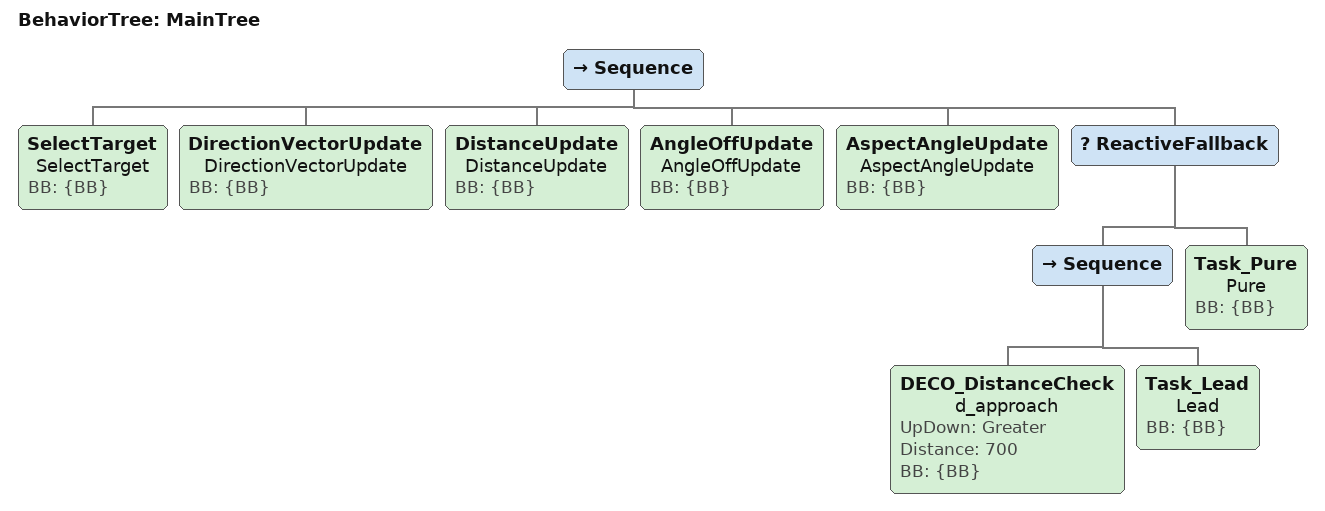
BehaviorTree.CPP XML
<root main_tree_to_execute = "MainTree">

  <BehaviorTree ID="MainTree">
    <Sequence>
      <SelectTarget name="SelectTarget" BB="{BB}"/>
      <DirectionVectorUpdate name="DirectionVectorUpdate" BB="{BB}"/>
      <DistanceUpdate name="DistanceUpdate" BB="{BB}"/>
      <AngleOffUpdate name="AngleOffUpdate" BB="{BB}"/>
      <AspectAngleUpdate name="AspectAngleUpdate" BB="{BB}"/>

      <!-- 순수 추적만: 방어/회피/BFM 전부 제거. Controller 조준능력 격리 측정용 -->
      <ReactiveFallback>
        <Sequence>
          <DECO_DistanceCheck name="d_approach" UpDown="Greater" Distance="700" BB="{BB}"/>
          <Task_Lead name="Lead" BB="{BB}"/>
        </Sequence>
        <Task_Pure name="Pure" BB="{BB}"/>
      </ReactiveFallback>

    </Sequence>
  </BehaviorTree>

</root>
